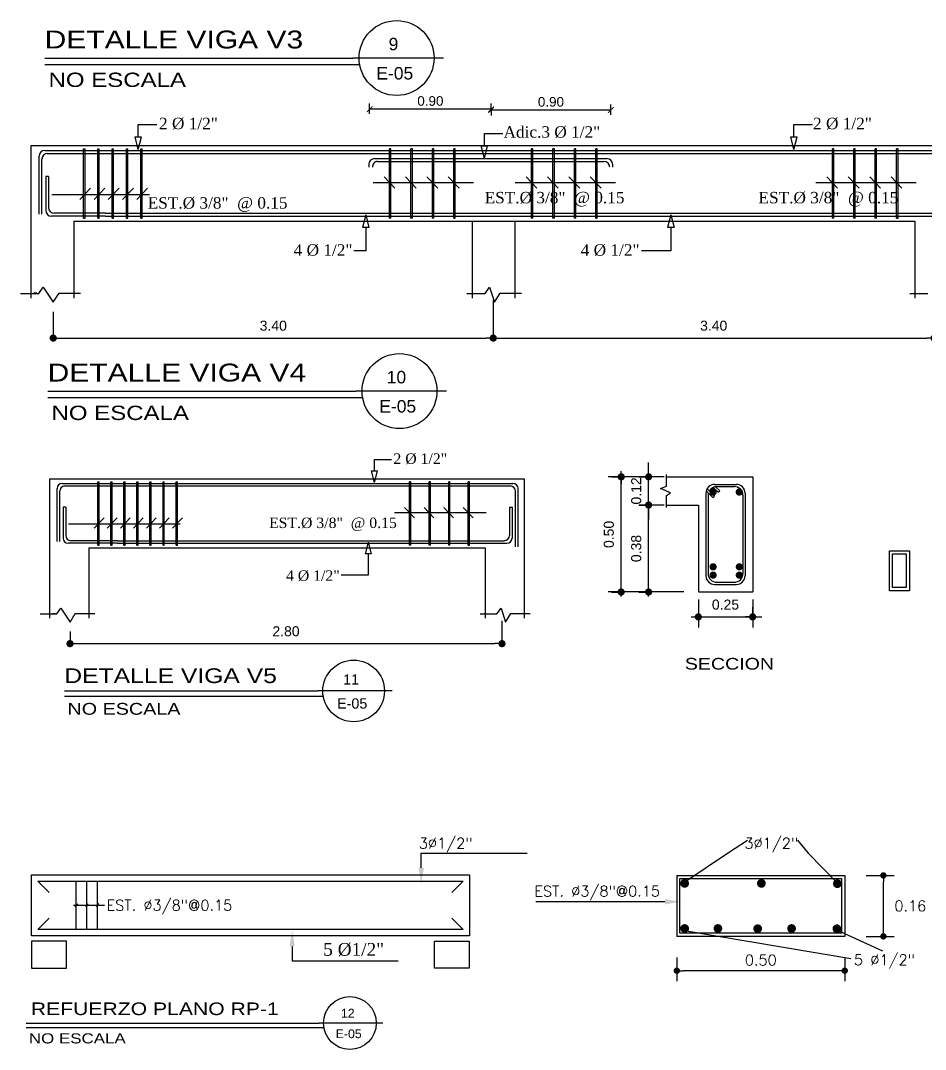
# Model space of a CAD drawing. Header units: feet. Extents: x 317 to 512, y -141 to 162.
# Drawn here: x 425.01 to 436.31, y -73.97 to -61.12 of the extents above; entities that cross this region are included whole.
import ezdxf
from ezdxf.enums import TextEntityAlignment as Align

# ---------------------------------------------------------------- set-up
doc = ezdxf.new("R2010")
doc.units = ezdxf.units.FT
doc.header["$MEASUREMENT"] = 0
for name, color, linetype in [('COLUMNAS', 9, 'Continuous'), ('D3', 7, 'Continuous'), ('dimensiones', 1, 'Continuous'), ('ESTRUCTURAL', 7, 'Continuous'), ('MURO', 7, 'Continuous'), ('MUROS', 7, 'Continuous'), ('MUROSS', 4, 'Continuous'), ('TEXTOS', 3, 'Continuous'), ('TEXXT', 2, 'Continuous'), ('VIGAPREF.', 7, 'Continuous')]:
    doc.layers.add(name, color=color, linetype=linetype)
doc.styles.add('DAMIAN', font='arial.ttf', dxfattribs={"height": 0.12})
doc.styles.add('ROMANS', font='romans.shx')
doc.styles.get("Standard").update_dxf_attribs({"font": 'arial.ttf'})
doc.styles.add('TNR', font='times.ttf')
doc.dimstyles.new('ENOC', dxfattribs={"dimtxt": 0.125, "dimasz": 0.09, "dimexe": 0.02, "dimexo": 0.12, "dimgap": 0.09, "dimtad": 1, "dimzin": 4, "dimdsep": 46, "dimtxsty": 'Standard', "dimblk": 'DOT', "dimcen": 0.108, "dimclrd": 7, "dimclre": 7, "dimclrt": 7, "dimadec": 0, "dimazin": 0, "dimtfac": 1, "dimtix": 1, "dimtofl": 0, "dimtmove": 0, "dimatfit": 1, "dimldrblk": 'DOT', "dimfxl": 1, "dimtolj": 1, "dimtzin": 0, "dimarcsym": 0})
doc.dimstyles.new('KEILY', dxfattribs={"dimtxt": 0.12, "dimasz": 0.07, "dimexe": 0.07, "dimexo": 0.25, "dimgap": 0.04, "dimtad": 1, "dimzin": 1, "dimdsep": 46, "dimtxsty": 'Standard', "dimblk": 'ARCHTICK', "dimcen": 2.5, "dimclrd": 256, "dimclre": 256, "dimclrt": 7, "dimazin": 0, "dimtfac": 1, "dimtix": 1, "dimtmove": 2, "dimatfit": 1, "dimfxl": 0.35, "dimfxlon": 1, "dimtolj": 1, "dimtzin": 1, "dimarcsym": 0})

# ---------------------------------------------------------------- blocks, each defined once
blk = doc.blocks.new('_DOT')
at = {"color": 0, "linetype": 'ByBlock'}
blk.add_line((-0.5, 0), (-1, 0), dxfattribs=at)
at = {"color": 0, "linetype": 'ByBlock', "const_width": 0.5}
blk.add_lwpolyline([(-0.25, 0, 1), (0.25, 0, 1)], format="xyb", close=True, dxfattribs=at)
blk = doc.blocks.new('*D63')
at = {"layer": 'DEFPOINTS', "color": 0, "linetype": 'Continuous', "transparency": 16777216}
for p in [(430.915, -64.494), (425.422, -64.642), (430.915, -65.088)]:
    blk.add_point(p, dxfattribs=at)
at = {"layer": 'MURO', "color": 7, "linetype": 'Continuous', "lineweight": -2, "transparency": 16777216}
for p, q in [((430.915, -64.614), (430.915, -65.108)), ((425.422, -64.762), (425.422, -65.108)), ((425.512, -65.088), (430.825, -65.088))]:
    blk.add_line(p, q, dxfattribs=at)
at = {"layer": 'MURO', "color": 7, "linetype": 'Continuous', "lineweight": -2, "transparency": 16777216, "xscale": 0.09, "yscale": 0.09, "zscale": 0.09, "rotation": 180}
blk.add_blockref('_DOT', (425.422, -65.088), dxfattribs=at)
at = {"layer": 'MURO', "color": 7, "linetype": 'Continuous', "lineweight": -2, "transparency": 16777216, "xscale": 0.09, "yscale": 0.09, "zscale": 0.09}
blk.add_blockref('_DOT', (430.915, -65.088), dxfattribs=at)
at = {"layer": 'MURO', "color": 7, "linetype": 'Continuous', "transparency": 16777216, "insert": (428.169, -64.934), "char_height": 0.125, "attachment_point": 5}
blk.add_mtext('\\A1;3.40', dxfattribs=at)
blk = doc.blocks.new('*D64')
at = {"layer": 'DEFPOINTS', "color": 0, "linetype": 'Continuous', "transparency": 16777216}
for p in [(436.418, -64.494), (430.915, -64.642), (436.418, -65.088)]:
    blk.add_point(p, dxfattribs=at)
at = {"layer": 'MURO', "color": 7, "linetype": 'Continuous', "lineweight": -2, "transparency": 16777216}
for p, q in [((436.418, -64.614), (436.418, -65.108)), ((430.915, -64.762), (430.915, -65.108)), ((431.005, -65.088), (436.328, -65.088))]:
    blk.add_line(p, q, dxfattribs=at)
at = {"layer": 'MURO', "color": 7, "linetype": 'Continuous', "lineweight": -2, "transparency": 16777216, "xscale": 0.09, "yscale": 0.09, "zscale": 0.09, "rotation": 180}
blk.add_blockref('_DOT', (430.915, -65.088), dxfattribs=at)
at = {"layer": 'MURO', "color": 7, "linetype": 'Continuous', "lineweight": -2, "transparency": 16777216, "xscale": 0.09, "yscale": 0.09, "zscale": 0.09}
blk.add_blockref('_DOT', (436.418, -65.088), dxfattribs=at)
at = {"layer": 'MURO', "color": 7, "linetype": 'Continuous', "transparency": 16777216, "insert": (433.667, -64.934), "char_height": 0.125, "attachment_point": 5}
blk.add_mtext('\\A1;3.40', dxfattribs=at)
blk = doc.blocks.new('_ArchTick')
at = {"color": 0, "linetype": 'ByBlock', "const_width": 0.15}
blk.add_lwpolyline([(-0.5, -0.5), (0.5, 0.5)], dxfattribs=at)
blk = doc.blocks.new('*D76')
at = {"layer": 'DEFPOINTS', "color": 0, "transparency": 16777216}
for p in [(429.372, -62.23), (430.888, -62.3), (429.372, -62.882)]:
    blk.add_point(p, dxfattribs=at)
at = {"layer": 'dimensiones', "lineweight": -2, "transparency": 16777216}
for p, q in [((429.372, -62.29), (429.372, -62.16)), ((430.888, -62.23), (430.888, -62.16)), ((430.888, -62.23), (429.372, -62.23))]:
    blk.add_line(p, q, dxfattribs=at)
at = {"layer": 'dimensiones', "lineweight": -2, "transparency": 16777216, "xscale": 0.07, "yscale": 0.07, "zscale": 0.07, "rotation": 180}
blk.add_blockref('_ArchTick', (429.372, -62.23), dxfattribs=at)
at = {"layer": 'dimensiones', "lineweight": -2, "transparency": 16777216, "xscale": 0.07, "yscale": 0.07, "zscale": 0.07}
blk.add_blockref('_ArchTick', (430.888, -62.23), dxfattribs=at)
at = {"layer": 'dimensiones', "color": 7, "transparency": 16777216, "insert": (430.13, -62.128), "char_height": 0.12, "attachment_point": 5}
blk.add_mtext('\\A1;0.90', dxfattribs=at)
blk = doc.blocks.new('*D77')
at = {"layer": 'DEFPOINTS', "color": 0, "transparency": 16777216}
for p in [(430.888, -62.23), (432.383, -62.24), (432.383, -62.868)]:
    blk.add_point(p, dxfattribs=at)
at = {"layer": 'dimensiones', "lineweight": -2, "transparency": 16777216}
for p, q in [((432.383, -62.3), (432.383, -62.17)), ((430.888, -62.24), (430.888, -62.31)), ((430.888, -62.24), (432.383, -62.24))]:
    blk.add_line(p, q, dxfattribs=at)
at = {"layer": 'dimensiones', "lineweight": -2, "transparency": 16777216, "xscale": 0.07, "yscale": 0.07, "zscale": 0.07, "rotation": 180}
blk.add_blockref('_ArchTick', (430.888, -62.24), dxfattribs=at)
at = {"layer": 'dimensiones', "lineweight": -2, "transparency": 16777216, "xscale": 0.07, "yscale": 0.07, "zscale": 0.07}
blk.add_blockref('_ArchTick', (432.383, -62.24), dxfattribs=at)
at = {"layer": 'dimensiones', "color": 7, "transparency": 16777216, "insert": (431.635, -62.139), "char_height": 0.12, "attachment_point": 5}
blk.add_mtext('\\A1;0.90', dxfattribs=at)
blk = doc.blocks.new('DOT')
at = {"color": 0, "linetype": 'ByBlock'}
blk.add_line((-0.5, 0), (-1, 0), dxfattribs=at)
at = {"color": 0, "linetype": 'ByBlock', "const_width": 0.5}
blk.add_lwpolyline([(-0.25, 0, 1), (0.25, 0, 1)], format="xyb", close=True, dxfattribs=at)
blk = doc.blocks.new('*D263')
at = {"layer": 'DEFPOINTS', "color": 0, "linetype": 'Continuous', "transparency": 16777216}
for p in [(432.854, -67.173), (432.854, -67.173), (432.854, -68.259)]:
    blk.add_point(p, dxfattribs=at)
at = {"layer": 'MURO', "color": 7, "linetype": 'Continuous', "lineweight": -2, "transparency": 16777216}
for p, q in [((432.734, -67.173), (432.834, -67.173)), ((432.854, -68.169), (432.854, -67.263)), ((432.734, -68.259), (432.834, -68.259))]:
    blk.add_line(p, q, dxfattribs=at)
at = {"layer": 'MURO', "color": 7, "linetype": 'Continuous', "lineweight": -2, "transparency": 16777216, "xscale": 0.09, "yscale": 0.09, "zscale": 0.09}
for p, rotation in [((432.854, -67.173), 90), ((432.854, -68.259), 270)]:
    blk.add_blockref('_DOT', p, dxfattribs=dict(at, rotation=rotation))
at = {"layer": 'MURO', "color": 7, "linetype": 'Continuous', "transparency": 16777216, "insert": (432.7, -67.716), "char_height": 0.125, "attachment_point": 5, "rotation": 90}
blk.add_mtext('\\A1;0.38', dxfattribs=at)
blk = doc.blocks.new('*D264')
at = {"layer": 'DEFPOINTS', "color": 0, "linetype": 'Continuous', "transparency": 16777216}
for p in [(432.512, -66.821), (432.512, -66.821), (432.512, -68.259)]:
    blk.add_point(p, dxfattribs=at)
at = {"layer": 'MURO', "color": 7, "linetype": 'Continuous', "lineweight": -2, "transparency": 16777216}
for p, q in [((432.392, -66.821), (432.492, -66.821)), ((432.512, -68.169), (432.512, -66.911)), ((432.392, -68.259), (432.492, -68.259))]:
    blk.add_line(p, q, dxfattribs=at)
at = {"layer": 'MURO', "color": 7, "linetype": 'Continuous', "lineweight": -2, "transparency": 16777216, "xscale": 0.09, "yscale": 0.09, "zscale": 0.09}
for p, rotation in [((432.512, -66.821), 90), ((432.512, -68.259), 270)]:
    blk.add_blockref('_DOT', p, dxfattribs=dict(at, rotation=rotation))
at = {"layer": 'MURO', "color": 7, "linetype": 'Continuous', "transparency": 16777216, "insert": (432.358, -67.54), "char_height": 0.125, "attachment_point": 5, "rotation": 90}
blk.add_mtext('\\A1;0.50', dxfattribs=at)
blk = doc.blocks.new('*D265')
at = {"layer": 'DEFPOINTS', "color": 0, "linetype": 'Continuous', "transparency": 16777216}
for p in [(433.475, -68.57), (434.153, -68.57), (434.153, -68.57)]:
    blk.add_point(p, dxfattribs=at)
at = {"layer": 'MURO', "color": 7, "linetype": 'Continuous', "lineweight": -2, "transparency": 16777216}
for p, q in [((433.475, -68.45), (433.475, -68.55)), ((434.153, -68.45), (434.153, -68.55)), ((433.565, -68.57), (434.063, -68.57))]:
    blk.add_line(p, q, dxfattribs=at)
at = {"layer": 'MURO', "color": 7, "linetype": 'Continuous', "lineweight": -2, "transparency": 16777216, "xscale": 0.09, "yscale": 0.09, "zscale": 0.09, "rotation": 180}
blk.add_blockref('_DOT', (433.475, -68.57), dxfattribs=at)
at = {"layer": 'MURO', "color": 7, "linetype": 'Continuous', "lineweight": -2, "transparency": 16777216, "xscale": 0.09, "yscale": 0.09, "zscale": 0.09}
blk.add_blockref('_DOT', (434.153, -68.57), dxfattribs=at)
at = {"layer": 'MURO', "color": 7, "linetype": 'Continuous', "transparency": 16777216, "insert": (433.814, -68.417), "char_height": 0.125, "attachment_point": 5}
blk.add_mtext('\\A1;0.25', dxfattribs=at)
blk = doc.blocks.new('*D266')
at = {"layer": 'DEFPOINTS', "color": 0, "linetype": 'Continuous', "transparency": 16777216}
for p in [(431.024, -68.5), (425.632, -68.634), (431.024, -68.904)]:
    blk.add_point(p, dxfattribs=at)
at = {"layer": 'MURO', "color": 7, "linetype": 'Continuous', "lineweight": -2, "transparency": 16777216}
for p, q in [((431.024, -68.62), (431.024, -68.924)), ((425.632, -68.754), (425.632, -68.924)), ((425.722, -68.904), (430.934, -68.904))]:
    blk.add_line(p, q, dxfattribs=at)
at = {"layer": 'MURO', "color": 7, "linetype": 'Continuous', "lineweight": -2, "transparency": 16777216, "xscale": 0.09, "yscale": 0.09, "zscale": 0.09, "rotation": 180}
blk.add_blockref('_DOT', (425.632, -68.904), dxfattribs=at)
at = {"layer": 'MURO', "color": 7, "linetype": 'Continuous', "lineweight": -2, "transparency": 16777216, "xscale": 0.09, "yscale": 0.09, "zscale": 0.09}
blk.add_blockref('_DOT', (431.024, -68.904), dxfattribs=at)
at = {"layer": 'MURO', "color": 7, "linetype": 'Continuous', "transparency": 16777216, "insert": (428.328, -68.75), "char_height": 0.125, "attachment_point": 5}
blk.add_mtext('\\A1;2.80', dxfattribs=at)
blk = doc.blocks.new('*D267')
at = {"layer": 'DEFPOINTS', "color": 0, "linetype": 'Continuous', "transparency": 16777216}
for p in [(432.854, -66.821), (432.854, -66.821), (432.854, -67.173)]:
    blk.add_point(p, dxfattribs=at)
at = {"layer": 'MURO', "color": 7, "linetype": 'Continuous', "lineweight": -2, "transparency": 16777216}
for p, q in [((432.854, -66.731), (432.854, -66.641)), ((432.734, -66.821), (432.834, -66.821)), ((432.734, -67.173), (432.834, -67.173)), ((432.854, -67.263), (432.854, -67.353))]:
    blk.add_line(p, q, dxfattribs=at)
at = {"layer": 'MURO', "color": 7, "linetype": 'Continuous', "lineweight": -2, "transparency": 16777216, "xscale": 0.09, "yscale": 0.09, "zscale": 0.09}
for p, rotation in [((432.854, -66.821), 270), ((432.854, -67.173), 90)]:
    blk.add_blockref('_DOT', p, dxfattribs=dict(at, rotation=rotation))
at = {"layer": 'MURO', "color": 7, "linetype": 'Continuous', "transparency": 16777216, "insert": (432.7, -66.997), "char_height": 0.125, "attachment_point": 5, "rotation": 90}
blk.add_mtext('\\A1;0.12', dxfattribs=at)

msp = doc.modelspace()

# ---------------------------------------------------------------- linework, layer by layer
for p, q in [((426.48448, -62.57393), (426.48448, -62.41968)), ((434.66894, -62.57393), (434.66894, -62.41968)), ((430.80366, -62.68855), (430.80366, -62.5343)), ((426.48448, -62.73226), (426.44406, -62.57393)), ((426.44406, -62.57393), (426.5249, -62.57393)), ((426.48448, -62.73226), (426.5249, -62.57393)), ((430.80366, -62.84688), (430.76325, -62.68855)), ((430.76325, -62.68855), (430.84408, -62.68855)), ((430.80366, -62.84688), (430.84408, -62.68855)), ((434.66894, -62.73226), (434.62852, -62.57393)), ((434.62852, -62.57393), (434.70936, -62.57393)), ((434.66894, -62.73226), (434.70936, -62.57393)), ((429.32269, -63.55082), (429.28227, -63.70915)), ((429.32269, -63.55082), (429.36311, -63.70915)), ((433.13156, -63.55082), (433.09114, -63.70915)), ((433.13156, -63.55082), (433.17197, -63.70915)), ((429.36311, -63.70915), (429.28227, -63.70915)), ((429.32269, -63.70915), (429.32269, -64.0004)), ((433.17197, -63.70915), (433.09114, -63.70915)), ((433.13156, -63.70915), (433.13156, -64.0004)), ((429.43276, -66.74523), (429.43276, -66.6043)), ((429.43276, -66.88988), (429.39584, -66.74523)), ((429.39584, -66.74523), (429.46969, -66.74523)), ((429.43276, -66.88988), (429.46969, -66.74523)), ((429.35335, -67.63776), (429.31643, -67.78241)), ((429.35335, -67.63776), (429.39028, -67.78241)), ((429.39028, -67.78241), (429.31643, -67.78241)), ((429.35335, -67.78241), (429.35335, -68.04851))]:
    msp.add_line(p, q)
at = {"color": 7, "linetype": 'ByBlock'}
for p, q in [((435.56812, -71.79804), (435.91761, -71.79804)), ((435.78501, -72.47989), (435.78501, -71.8776)), ((435.56812, -72.55945), (435.91761, -72.55945)), ((433.20608, -72.82465), (433.20608, -73.1206)), ((435.30292, -72.82465), (435.30292, -73.1206)), ((435.22336, -72.988), (433.28564, -72.988))]:
    msp.add_line(p, q, dxfattribs=at)
at = {"color": 0, "linetype": 'ByBlock', "const_width": 0.045}
for points in [[(433.65983, -67.03345, 1), (433.65983, -66.98845, 1)], [(433.98623, -67.03345, 1), (433.98623, -66.98845, 1)], [(433.65983, -67.96715, 1), (433.65983, -67.92215, 1)], [(433.98623, -67.96715, 1), (433.98623, -67.92215, 1)], [(433.65983, -68.07097, 1), (433.65983, -68.02597, 1)], [(433.98623, -68.07097, 1), (433.98623, -68.02597, 1)]]:
    msp.add_lwpolyline(points, format="xyb", close=True, dxfattribs=at)
for points in [[(436.1099, -68.24337), (435.8599, -68.24337), (435.8599, -67.74337), (436.1099, -67.74337)], [(436.0699, -68.20337), (435.8999, -68.20337), (435.8999, -67.78337), (436.0699, -67.78337)]]:
    msp.add_lwpolyline(points, close=True)
at = {"layer": 'COLUMNAS', "color": 7}
for p, q in [((430.01639, -71.70215), (430.01639, -71.52142)), ((430.01639, -71.52142), (430.33779, -71.52142)), ((430.33779, -71.52142), (431.3386, -71.52142)), ((433.20608, -71.79804), (433.20608, -72.55945)), ((435.30292, -71.79804), (435.30292, -72.55945)), ((433.05785, -72.12725), (431.4484, -72.12725)), ((435.30292, -72.55945), (433.20608, -72.55945)), ((428.40523, -72.68481), (428.40523, -72.86553)), ((428.40523, -72.86553), (428.72663, -72.86553)), ((428.72663, -72.86553), (429.72744, -72.86553))]:
    msp.add_line(p, q, dxfattribs=at)
at = {"layer": 'COLUMNAS', "color": 4}
for p, q in [((425.70806, -72.47326), (425.70806, -71.87097)), ((425.84066, -72.47326), (425.84066, -71.87097)), ((425.97326, -72.47326), (425.97326, -71.87097))]:
    msp.add_line(p, q, dxfattribs=at)
at = {"layer": 'COLUMNAS', "color": 2}
msp.add_line((425.67341, -72.17009), (426.06287, -72.17009), dxfattribs=at)
at = {"layer": 'COLUMNAS', "color": 5}
msp.add_lwpolyline([(433.24586, -71.83782), (435.26314, -71.83782), (435.26314, -72.51967), (433.24586, -72.51967)], close=True, dxfattribs=at)
at = {"layer": 'COLUMNAS', "color": 7}
for points in [[(425.15122, -72.61776), (425.15122, -72.95573), (425.58654, -72.95573), (425.58654, -72.61776)], [(430.61575, -72.61776), (430.61575, -72.95573), (430.18043, -72.95573), (430.18043, -72.61776)]]:
    msp.add_lwpolyline(points, close=True, dxfattribs=at)
for points in [[(430.04954, -71.70215), (429.98324, -71.70215), (430.01639, -71.90105)], [(433.05785, -72.1604), (433.05785, -72.0941), (433.25675, -72.12725)], [(428.43838, -72.68481), (428.37208, -72.68481), (428.40523, -72.48591)]]:
    msp.add_solid(points, dxfattribs=at)
at = {"layer": 'D3', "color": 1, "const_width": 0.05442}
for points in [[(433.27685, -71.89781, 1), (433.33127, -71.89781, 1)], [(434.23473, -71.89781, 1), (434.28915, -71.89781, 1)], [(435.18324, -71.90089, 1), (435.23766, -71.90089, 1)], [(433.27685, -72.46089, 1), (433.33127, -72.46089, 1)], [(433.69191, -72.46089, 1), (433.74633, -72.46089, 1)], [(434.1884, -72.46397, 1), (434.24282, -72.46397, 1)], [(434.61176, -72.46089, 1), (434.66618, -72.46089, 1)], [(435.17707, -72.46397, 1), (435.23149, -72.46397, 1)]]:
    msp.add_lwpolyline(points, format="xyb", close=True, dxfattribs=at)
at = {"layer": 'DEFPOINTS', "color": 0, "linetype": 'ByBlock'}
for p in [(435.30292, -71.79804), (435.78501, -71.79804), (433.20608, -72.55945), (433.62113, -72.55945), (434.54098, -72.55945), (435.30292, -72.55945), (435.30292, -72.55945), (433.20608, -72.988)]:
    msp.add_point(p, dxfattribs=at)
at = {"layer": 'ESTRUCTURAL'}
for p, q in [((433.85296, -71.51299), (434.08675, -71.35731)), ((434.71152, -71.35731), (434.84679, -71.52181)), ((433.30746, -71.87625), (433.85296, -71.51299)), ((434.84679, -71.52181), (435.20588, -71.89022)), ((433.20608, -71.79804), (435.30292, -71.79804)), ((435.37901, -72.83896), (433.2789, -72.4842)), ((435.19835, -72.47668), (435.77419, -72.73984))]:
    msp.add_line(p, q, dxfattribs=at)
at = {"layer": 'ESTRUCTURAL', "color": 4}
for p, q in [((425.69323, -72.18685), (425.72741, -72.15267)), ((425.82583, -72.18685), (425.86001, -72.15267)), ((425.95843, -72.18492), (425.99261, -72.15073))]:
    msp.add_line(p, q, dxfattribs=at)
at = {"layer": 'MURO', "color": 6, "linetype": 'Continuous'}
for p, q in [((425.14324, -62.68321), (425.14324, -64.58937)), ((425.14324, -62.68321), (436.71361, -62.68321)), ((425.67784, -63.62767), (425.67784, -64.58937)), ((425.67784, -63.62767), (429.5024, -63.62767)), ((429.5024, -63.62767), (436.17901, -63.62767)), ((430.65177, -63.62767), (430.65177, -64.58937)), ((430.65177, -63.62767), (430.65177, -64.58383)), ((431.18637, -63.62767), (431.18637, -64.58937)), ((431.18637, -63.62767), (431.18637, -64.58383)), ((436.17901, -63.62767), (436.17901, -64.58937)), ((436.17901, -63.62767), (436.17901, -64.58383)), ((425.37708, -66.84507), (425.37708, -68.58662)), ((425.37708, -66.84507), (431.30087, -66.84507)), ((431.30087, -66.84507), (431.30087, -68.58662)), ((433.07479, -66.82069), (434.15344, -66.82069)), ((434.15344, -66.82069), (434.15344, -68.25886)), ((433.07479, -67.17345), (433.47506, -67.17345)), ((433.47506, -67.17345), (433.47506, -68.25886)), ((425.86551, -67.70797), (425.86551, -68.58662)), ((425.86551, -67.70797), (428.91296, -67.70797)), ((428.91296, -67.70797), (430.81243, -67.70797)), ((430.81243, -67.70797), (430.81243, -68.58662)), ((430.81243, -67.70797), (430.81243, -68.58156)), ((431.30087, -67.70797), (431.30087, -68.58156)), ((433.47506, -68.25886), (434.15344, -68.25886))]:
    msp.add_line(p, q, dxfattribs=at)
at = {"layer": 'MURO', "color": 7, "linetype": 'Continuous'}
for p, q in [((425.24535, -63.54273), (425.24535, -62.81686)), ((425.31663, -62.74558), (429.4997, -62.74558)), ((425.35227, -62.78122), (429.4523, -62.78122)), ((425.80151, -63.59091), (425.80151, -62.72433)), ((425.80151, -62.72433), (425.81933, -62.72433)), ((425.81933, -63.59091), (425.81933, -62.72433)), ((425.97971, -63.59091), (425.97971, -62.72433)), ((425.97971, -62.72433), (425.99753, -62.72433)), ((425.99753, -63.59091), (425.99753, -62.72433)), ((426.07297, -62.74558), (436.55927, -62.74558)), ((426.07297, -62.78122), (436.52363, -62.78122)), ((426.15791, -63.59091), (426.15791, -62.72433)), ((426.15791, -62.72433), (426.17573, -62.72433)), ((426.17573, -63.59091), (426.17573, -62.72433)), ((426.33611, -63.59091), (426.33611, -62.72433)), ((426.33611, -62.72433), (426.35393, -62.72433)), ((426.35393, -63.59091), (426.35393, -62.72433)), ((426.51431, -63.59091), (426.51431, -62.72433)), ((426.51431, -62.72433), (426.53213, -62.72433)), ((426.53213, -63.59091), (426.53213, -62.72433)), ((429.62048, -63.59091), (429.62048, -62.72433)), ((429.6383, -62.72433), (429.62048, -62.72433)), ((429.6383, -63.59091), (429.6383, -62.72433)), ((429.88778, -63.59091), (429.88778, -62.72433)), ((429.9056, -62.72433), (429.88778, -62.72433)), ((429.9056, -63.59091), (429.9056, -62.72433)), ((430.15508, -63.59091), (430.15508, -62.72433)), ((430.1729, -62.72433), (430.15508, -62.72433)), ((430.1729, -63.59091), (430.1729, -62.72433)), ((430.42238, -63.59091), (430.42238, -62.72433)), ((430.4402, -62.72433), (430.42238, -62.72433)), ((430.4402, -63.59091), (430.4402, -62.72433)), ((431.39321, -63.59091), (431.39321, -62.72433)), ((431.41103, -62.72433), (431.39321, -62.72433)), ((431.41103, -63.59091), (431.41103, -62.72433)), ((431.66051, -63.59091), (431.66051, -62.72433)), ((431.67833, -62.72433), (431.66051, -62.72433)), ((431.67833, -63.59091), (431.67833, -62.72433)), ((431.92781, -63.59091), (431.92781, -62.72433)), ((431.94563, -62.72433), (431.92781, -62.72433)), ((431.94563, -63.59091), (431.94563, -62.72433)), ((432.19511, -63.59091), (432.19511, -62.72433)), ((432.21293, -62.72433), (432.19511, -62.72433)), ((432.21293, -63.59091), (432.21293, -62.72433)), ((435.14772, -63.59091), (435.14772, -62.72433)), ((435.16554, -62.72433), (435.14772, -62.72433)), ((435.16554, -63.59091), (435.16554, -62.72433)), ((435.41502, -63.59091), (435.41502, -62.72433)), ((435.43284, -62.72433), (435.41502, -62.72433)), ((435.43284, -63.59091), (435.43284, -62.72433)), ((435.68232, -63.59091), (435.68232, -62.72433)), ((435.70014, -62.72433), (435.68232, -62.72433)), ((435.70014, -63.59091), (435.70014, -62.72433)), ((435.94962, -63.59091), (435.94962, -62.72433)), ((435.96744, -62.72433), (435.94962, -62.72433)), ((435.96744, -63.59091), (435.96744, -62.72433)), ((425.28099, -63.54273), (425.28099, -62.8525)), ((429.36211, -62.91816), (429.36211, -62.95547)), ((429.43339, -62.84688), (432.33252, -62.84688)), ((429.46903, -62.88252), (432.29688, -62.88252)), ((432.4038, -62.91816), (432.4038, -62.95547)), ((425.3636, -63.07134), (425.32796, -63.07134)), ((425.32796, -63.07134), (425.32796, -63.49402)), ((425.3636, -63.07134), (425.3636, -63.45838)), ((429.68657, -63.21778), (429.55193, -63.07658)), ((429.95387, -63.21778), (429.81923, -63.07658)), ((430.22117, -63.21778), (430.08653, -63.07658)), ((430.48847, -63.21778), (430.35383, -63.07658)), ((431.4593, -63.21778), (431.32466, -63.07658)), ((431.7266, -63.21778), (431.59196, -63.07658)), ((431.9939, -63.21778), (431.85926, -63.07658)), ((432.2612, -63.21778), (432.12656, -63.07658)), ((435.21381, -63.21778), (435.07916, -63.07658)), ((435.48111, -63.21778), (435.34646, -63.07658)), ((435.74841, -63.21778), (435.61376, -63.07658)), ((436.01571, -63.21778), (435.88106, -63.07658)), ((430.66847, -63.14847), (429.41436, -63.14847)), ((432.4412, -63.14847), (431.18709, -63.14847)), ((436.19571, -63.14847), (434.9416, -63.14847)), ((425.40338, -63.29731), (426.62233, -63.29731)), ((425.75324, -63.35865), (425.88788, -63.21745)), ((425.93144, -63.35865), (426.06608, -63.21745)), ((426.10964, -63.35865), (426.24428, -63.21745)), ((426.28784, -63.35865), (426.42248, -63.21745)), ((426.46604, -63.35865), (426.60068, -63.21745)), ((426.07297, -63.5653), (425.39924, -63.5653)), ((426.07297, -63.52966), (425.43488, -63.52966)), ((425.80151, -63.59091), (425.81933, -63.59091)), ((425.97971, -63.59091), (425.99753, -63.59091)), ((426.07297, -63.52966), (436.44102, -63.52966)), ((426.07297, -63.5653), (436.47666, -63.5653)), ((426.15791, -63.59091), (426.17573, -63.59091)), ((426.33611, -63.59091), (426.35393, -63.59091)), ((426.51431, -63.59091), (426.53213, -63.59091)), ((429.6383, -63.59091), (429.62048, -63.59091)), ((429.9056, -63.59091), (429.88778, -63.59091)), ((430.1729, -63.59091), (430.15508, -63.59091)), ((430.4402, -63.59091), (430.42238, -63.59091)), ((430.42238, -63.59091), (430.42618, -63.59091)), ((430.42763, -63.59091), (430.4402, -63.59091)), ((431.41103, -63.59091), (431.39321, -63.59091)), ((431.67833, -63.59091), (431.66051, -63.59091)), ((431.94563, -63.59091), (431.92781, -63.59091)), ((432.21293, -63.59091), (432.19511, -63.59091)), ((432.19511, -63.59091), (432.19891, -63.59091)), ((432.20036, -63.59091), (432.21293, -63.59091)), ((435.16554, -63.59091), (435.14772, -63.59091)), ((435.43284, -63.59091), (435.41502, -63.59091)), ((435.70014, -63.59091), (435.68232, -63.59091)), ((435.96744, -63.59091), (435.94962, -63.59091)), ((435.94962, -63.59091), (435.95342, -63.59091)), ((435.95487, -63.59091), (435.96744, -63.59091)), ((425.24208, -64.53092), (425.29754, -64.45337)), ((425.29754, -64.45337), (425.42233, -64.64171)), ((430.81439, -64.53092), (430.86985, -64.45337)), ((430.86985, -64.45337), (430.93086, -64.64171)), ((425.01469, -64.53092), (425.24208, -64.53092)), ((425.2172, -64.52933), (425.18156, -64.52933)), ((425.42233, -64.64171), (425.49443, -64.52538)), ((425.49443, -64.52538), (425.76064, -64.52538)), ((430.587, -64.53092), (430.81439, -64.53092)), ((430.93086, -64.64171), (431.00296, -64.52538)), ((431.00296, -64.52538), (431.26917, -64.52538)), ((436.11424, -64.53092), (436.34163, -64.53092)), ((432.51185, -68.31638), (432.51185, -66.7508)), ((432.85364, -68.31638), (432.85364, -66.7508)), ((433.07744, -66.93738), (433.07744, -66.79023)), ((425.53549, -66.90206), (428.91049, -66.90206)), ((425.56806, -66.93462), (428.86719, -66.93462)), ((425.9785, -67.67438), (425.9785, -66.88264)), ((425.9785, -66.88264), (425.99478, -66.88264)), ((425.99478, -67.67438), (425.99478, -66.88264)), ((426.14131, -67.67438), (426.14131, -66.88264)), ((426.14131, -66.88264), (426.15759, -66.88264)), ((426.15759, -67.67438), (426.15759, -66.88264)), ((426.22652, -66.90206), (431.15985, -66.90206)), ((426.22652, -66.93462), (431.12729, -66.93462)), ((426.30412, -67.67438), (426.30412, -66.88264)), ((426.30412, -66.88264), (426.32041, -66.88264)), ((426.32041, -67.67438), (426.32041, -66.88264)), ((426.46694, -67.67438), (426.46694, -66.88264)), ((426.46694, -66.88264), (426.48322, -66.88264)), ((426.48322, -67.67438), (426.48322, -66.88264)), ((426.62975, -67.67438), (426.62975, -66.88264)), ((426.62975, -66.88264), (426.64603, -66.88264)), ((426.64603, -67.67438), (426.64603, -66.88264)), ((426.79256, -67.67438), (426.79256, -66.88264)), ((426.79256, -66.88264), (426.80884, -66.88264)), ((426.80884, -67.67438), (426.80884, -66.88264)), ((426.95537, -67.67438), (426.95537, -66.88264)), ((426.95537, -66.88264), (426.97165, -66.88264)), ((426.97165, -67.67438), (426.97165, -66.88264)), ((429.8702, -67.67438), (429.8702, -66.88264)), ((429.88648, -66.88264), (429.8702, -66.88264)), ((429.88648, -67.67438), (429.88648, -66.88264)), ((430.11441, -67.67438), (430.11441, -66.88264)), ((430.13069, -66.88264), (430.11441, -66.88264)), ((430.13069, -67.67438), (430.13069, -66.88264)), ((430.35863, -67.67438), (430.35863, -66.88264)), ((430.37491, -66.88264), (430.35863, -66.88264)), ((430.37491, -67.67438), (430.37491, -66.88264)), ((430.60285, -67.67438), (430.60285, -66.88264)), ((430.61913, -66.88264), (430.60285, -66.88264)), ((430.61913, -67.67438), (430.61913, -66.88264)), ((433.04868, -66.82069), (432.34729, -66.82069)), ((433.67857, -66.91567), (433.94992, -66.91567)), ((425.47037, -67.62776), (425.47037, -66.96718)), ((425.50293, -67.62776), (425.50293, -66.99974)), ((431.19242, -67.69627), (431.19242, -66.99974)), ((431.19242, -67.4399), (431.19242, -66.99974)), ((431.22498, -67.69627), (431.22498, -66.96718)), ((431.22498, -67.4399), (431.22498, -66.96718)), ((433.00377, -66.96681), (433.07744, -66.93738)), ((433.12818, -67.0224), (433.00377, -66.96681)), ((433.0758, -67.0551), (433.12818, -67.0224)), ((433.0758, -67.20551), (433.0758, -67.0551)), ((433.57003, -67.02421), (433.57003, -68.05535)), ((433.57381, -66.99579), (433.65755, -67.07953)), ((433.58522, -66.96883), (433.67674, -67.06034)), ((433.59717, -67.05134), (433.59717, -68.02821)), ((433.65755, -67.07953), (433.67674, -67.06034)), ((433.66134, -66.95228), (433.72307, -67.01401)), ((433.69121, -66.94377), (433.74225, -66.99482)), ((433.70571, -66.9428), (433.92279, -66.9428)), ((433.72307, -67.01401), (433.74225, -66.99482)), ((434.03133, -67.05134), (434.03133, -68.02821)), ((434.05846, -67.02421), (434.05846, -68.05535)), ((433.04868, -67.17345), (432.73807, -67.17345)), ((425.57841, -67.19968), (425.54585, -67.19968)), ((425.54585, -67.19968), (425.54585, -67.58586)), ((425.57841, -67.19968), (425.57841, -67.5533)), ((430.82769, -67.27015), (429.68188, -67.27015)), ((429.93058, -67.33348), (429.80756, -67.20447)), ((430.1748, -67.33348), (430.05178, -67.20447)), ((430.41901, -67.33348), (430.296, -67.20447)), ((430.66323, -67.33348), (430.54021, -67.20447)), ((431.11694, -67.19968), (431.1495, -67.19968)), ((431.11694, -67.19968), (431.11694, -67.5533)), ((431.1495, -67.19968), (431.1495, -67.58586)), ((425.61475, -67.40614), (427.00603, -67.40614)), ((425.9344, -67.46218), (426.05742, -67.33317)), ((426.09721, -67.46218), (426.22023, -67.33317)), ((426.26002, -67.46218), (426.38304, -67.33317)), ((426.42284, -67.46218), (426.54585, -67.33317)), ((426.58565, -67.46218), (426.70866, -67.33317)), ((426.74846, -67.46218), (426.87147, -67.33317)), ((426.91127, -67.46218), (427.03429, -67.33317)), ((426.22652, -67.65099), (425.61097, -67.65099)), ((426.22652, -67.61843), (425.64353, -67.61843)), ((425.9785, -67.67438), (425.99478, -67.67438)), ((426.14131, -67.67438), (426.15759, -67.67438)), ((426.22652, -67.61843), (431.05181, -67.61843)), ((426.22652, -67.65099), (431.08438, -67.65099)), ((426.30412, -67.67438), (426.32041, -67.67438)), ((426.46694, -67.67438), (426.48322, -67.67438)), ((426.62975, -67.67438), (426.64603, -67.67438)), ((426.79256, -67.67438), (426.80884, -67.67438)), ((426.95537, -67.67438), (426.97165, -67.67438)), ((429.88648, -67.67438), (429.8702, -67.67438)), ((430.13069, -67.67438), (430.11441, -67.67438)), ((430.37491, -67.67438), (430.35863, -67.67438)), ((430.61913, -67.67438), (430.60285, -67.67438)), ((430.60285, -67.67438), (430.60632, -67.67438)), ((430.60765, -67.67438), (430.61913, -67.67438)), ((433.67857, -68.16389), (433.94992, -68.16389)), ((433.70571, -68.13675), (433.92279, -68.13675)), ((433.29427, -68.25886), (432.34729, -68.25886)), ((425.46738, -68.53323), (425.51805, -68.46237)), ((425.51805, -68.46237), (425.63206, -68.63445)), ((430.96101, -68.53323), (431.01168, -68.46237)), ((431.01168, -68.46237), (431.06742, -68.63445)), ((433.47506, -68.35246), (433.47506, -68.70141)), ((434.15344, -68.35246), (434.15344, -68.70141)), ((425.25962, -68.53323), (425.46738, -68.53323)), ((425.44465, -68.53177), (425.41209, -68.53177)), ((425.63206, -68.63445), (425.69794, -68.52817)), ((425.69794, -68.52817), (425.94116, -68.52817)), ((430.75326, -68.53323), (430.96101, -68.53323)), ((431.06742, -68.63445), (431.13329, -68.52817)), ((431.13329, -68.52817), (431.37651, -68.52817)), ((433.38538, -68.57038), (434.26625, -68.57038))]:
    msp.add_line(p, q, dxfattribs=at)
for centre, radius, start, end in [((425.31663, -62.81686), 0.07128, 90, 180), ((425.35227, -62.8525), 0.07128, 90, 180), ((429.43339, -62.91816), 0.07128, 90, 180), ((429.47098, -62.94648), 0.064, 91.749389, 186.561526), ((432.29688, -62.9538), 0.07128, 0, 90), ((432.33252, -62.91816), 0.07128, 360, 90), ((425.43488, -63.45838), 0.07128, 180, 270), ((425.39924, -63.49402), 0.07128, 180, 270), ((425.53549, -66.96718), 0.06512, 90, 180), ((425.56806, -66.99974), 0.06512, 90, 180), ((431.12729, -66.99974), 0.06512, 0, 90), ((431.15985, -66.96718), 0.06512, 0, 90), ((433.67857, -67.02421), 0.10854, 90, 180), ((433.94992, -67.02421), 0.10854, 0, 90), ((433.70571, -67.05134), 0.10854, 164.824329, 180), ((433.70571, -67.05134), 0.10854, 90, 149.320304), ((433.92279, -67.05134), 0.10854, 0, 90), ((425.64353, -67.5533), 0.06512, 180, 270), ((431.05181, -67.5533), 0.06512, 270, 0), ((425.61097, -67.58586), 0.06512, 180, 270), ((431.08438, -67.58586), 0.06512, 270, 0), ((433.67857, -68.05535), 0.10854, 180, 270), ((433.70571, -68.02821), 0.10854, 180, 270), ((433.92279, -68.02821), 0.10854, 270, 0), ((433.94992, -68.05535), 0.10854, 270, 0)]:
    msp.add_arc(centre, radius, start, end, dxfattribs=at)
at = {"layer": 'MUROS', "color": 7, "linetype": 'Continuous'}
for p, q in [((425.22947, -71.87097), (430.5375, -71.87097)), ((425.22947, -71.87097), (425.37011, -72.01161)), ((430.5375, -71.87097), (430.39686, -72.01161)), ((425.22947, -72.47326), (425.37011, -72.33261)), ((430.5375, -72.47326), (430.39686, -72.33261)), ((430.5375, -72.47326), (425.22947, -72.47326))]:
    msp.add_line(p, q, dxfattribs=at)
at = {"layer": 'MUROS', "color": 6, "linetype": 'Continuous'}
msp.add_lwpolyline([(425.14991, -72.55282), (425.14991, -71.79141), (430.61706, -71.79141), (430.61706, -72.55282)], close=True, dxfattribs=at)
at = {"layer": 'MUROSS', "color": 7, "linetype": 'Continuous'}
for p, q in [((426.48448, -62.41968), (426.71531, -62.41968)), ((434.66894, -62.41968), (434.89976, -62.41968)), ((430.80366, -62.5343), (431.03449, -62.5343)), ((429.32269, -64.0004), (429.1758, -64.0004)), ((433.13156, -64.0004), (432.76357, -64.0004)), ((429.43276, -66.6043), (429.64366, -66.6043)), ((429.35335, -68.04851), (429.01714, -68.04851))]:
    msp.add_line(p, q, dxfattribs=at)
at = {"layer": 'TEXXT', "color": 4}
for p, q in [((425.31694, -61.5912), (429.16287, -61.5912)), ((430.29296, -61.5912), (429.16287, -61.5912)), ((425.354, -65.75023), (429.19994, -65.75023)), ((430.33003, -65.75023), (429.19994, -65.75023)), ((425.56175, -69.49444), (428.72418, -69.49444)), ((429.65344, -69.49444), (428.72418, -69.49444)), ((425.08536, -73.64142), (428.74196, -73.64142)), ((429.53804, -73.64142), (428.74196, -73.64142))]:
    msp.add_line(p, q, dxfattribs=at)
at = {"layer": 'TEXXT', "color": 3}
for p, q in [((425.31694, -61.67154), (429.25399, -61.67154)), ((425.354, -65.83057), (429.29105, -65.83057)), ((425.56175, -69.56051), (428.79911, -69.56051)), ((425.08536, -73.69802), (428.80615, -73.69802))]:
    msp.add_line(p, q, dxfattribs=at)
at = {"layer": 'TEXXT', "color": 4}
for centre, radius in [((429.70781, -61.5912), 0.46776), ((429.74487, -65.75023), 0.46776), ((429.17227, -69.49444), 0.38463), ((429.12583, -73.64142), 0.32951)]:
    msp.add_circle(centre, radius, dxfattribs=at)

# ---------------------------------------------------------------- block references
at = {"color": 7, "linetype": 'ByBlock'}
for p, xscale, yscale, zscale, rotation in [((435.78501, -71.79804), 0.079560000000003, 0.079560000000003, 0.079560000000003, 90), ((435.78501, -72.55945), 0.079560000000003, 0.079560000000003, 0.079560000000003, 270), ((433.20608, -72.988), 0.07955999999989216, 0.07955999999989216, 0.07955999999989216, 180)]:
    msp.add_blockref('DOT', p, dxfattribs=dict(at, xscale=xscale, yscale=yscale, zscale=zscale, rotation=rotation))
at = {"color": 7, "linetype": 'ByBlock', "xscale": 0.07955999999989216, "yscale": 0.07955999999989216, "zscale": 0.07955999999989216}
msp.add_blockref('DOT', (435.30292, -72.988), dxfattribs=at)

# ---------------------------------------------------------------- texts
at = {"layer": 'COLUMNAS', "color": 2, "style": 'ROMANS'}
for s, p in [('3%%C1/2"', (429.98532, -71.39685)), ('3%%C1/2"', (434.0505, -71.39685)), ('EST. %%C3/8"@0.15', (431.42811, -71.99465)), ('EST. %%C3/8"@0.15', (426.08813, -72.17124)), ('5 %%C1/2"', (435.41731, -72.85173))]:
    msp.add_text(s, height=0.1326, dxfattribs=at).set_placement(p, align=Align.MIDDLE_LEFT)
at = {"layer": 'COLUMNAS', "color": 2, "char_height": 0.1326, "attachment_point": 5, "style": 'ROMANS'}
for s, insert in [('\\A1;0.16', (436.12088, -72.17875)), ('\\A1;0.50', (434.2545, -72.8554))]:
    msp.add_mtext(s, dxfattribs=dict(at, insert=insert))
at = {"layer": 'TEXTOS', "color": 7, "style": 'DAMIAN', "width": 1.2}
for s, height, p in [('DETALLE VIGA V3', 0.2235341, (425.31491, -61.47157)), (' NO ESCALA', 0.178827, (425.2803, -61.95241)), ('DETALLE VIGA V4', 0.2235341, (425.35197, -65.6306)), (' NO ESCALA', 0.178827, (425.31737, -66.11144)), ('SECCION   ', 0.145879, (433.30603, -69.22813)), ('DETALLE VIGA V5', 0.1838078, (425.56008, -69.39607)), (' NO ESCALA', 0.147046, (425.53162, -69.79146)), ('REFUERZO PLANO RP-1', 0.1574658, (425.14248, -73.5423)), (' NO ESCALA', 0.125973, (425.05955, -73.89587))]:
    msp.add_text(s, height=height, dxfattribs=at).set_placement(p)
at = {"layer": 'TEXXT', "style": 'DAMIAN'}
for s, height, p in [('9', 0.15568, (429.66964, -61.4947)), ('E-05', 0.155676, (429.68575, -61.85931)), ('10', 0.155676, (429.70671, -65.65373)), ('E-05', 0.155676, (429.72281, -66.01834)), ('11', 0.128009, (429.14089, -69.41509)), ('E-05', 0.128009, (429.15413, -69.7149)), ('12', 0.109664, (429.09895, -73.57344)), ('E-05', 0.109664, (429.11029, -73.83029))]:
    msp.add_text(s, height=height, dxfattribs=at).set_placement(p, align=Align.CENTER)
at = {"layer": 'VIGAPREF.', "style": 'TNR'}
for s, height, p in [('2 Ø 1/2" ', 0.14256, (427.13686, -62.47961)), ('Adic.3 Ø 1/2" ', 0.14256, (431.67344, -62.58564)), ('2 Ø 1/2" ', 0.14256, (435.30078, -62.47961)), (' EST.Ø 3/8"  @ 0.15', 0.14256, (427.44726, -63.47138)), (' EST.Ø 3/8"  @ 0.15', 0.14256, (431.65311, -63.40526)), (' EST.Ø 3/8"  @ 0.15', 0.14256, (435.0718, -63.40526)), ('4 Ø 1/2" ', 0.14256, (428.81708, -64.05933)), ('4 Ø 1/2" ', 0.14256, (432.40055, -64.05933)), ('2 Ø 1/2" ', 0.130249, (430.0288, -66.65906)), (' EST.Ø 3/8"  @ 0.15', 0.1302493, (428.88929, -67.46029)), ('4 Ø 1/2" ', 0.130249, (428.68795, -68.11908))]:
    msp.add_text(s, height=height, dxfattribs=at).set_placement(p, align=Align.CENTER)
msp.add_text('5 %%C1/2" ', height=0.15912, dxfattribs=at).set_placement((428.79293, -72.72102), align=Align.MIDDLE_LEFT)

# ---------------------------------------------------------------- dimensions: what is measured, and where the dimension line sits
at = {"layer": 'dimensiones'}
for base, p1, p2, picture, middle in [((429.37179, -62.22977), (430.88783, -62.29992), (429.37179, -62.88229), '*D76', (430.12981, -62.1285)), ((432.38293, -62.24049), (430.88783, -62.22977), (432.38293, -62.86775), '*D77', (431.63538, -62.13922))]:
    dim = msp.add_linear_dim(base=base, p1=p1, p2=p2, text='0.90', dimstyle='KEILY', override={"dimfxl": 0.06}, dxfattribs=at)
    dim.commit()
    dim.dimension.update_dxf_attribs({"geometry": picture, "text_midpoint": middle})
at = {"layer": 'MURO', "color": 7, "linetype": 'Continuous'}
for base, p1, p2, text, picture, middle in [((430.91539, -65.08754), (425.42233, -64.64171), (430.91539, -64.49447), '3.40', '*D63', (428.16886, -64.93367)), ((436.41779, -65.08754), (430.91539, -64.64171), (436.41779, -64.49447), '3.40', '*D64', (433.66659, -64.93367)), ((434.15344, -68.57038), (433.47506, -68.57038), (434.15344, -68.57038), '0.25', '*D265', (433.81425, -68.41656)), ((431.02384, -68.90353), (425.63206, -68.63445), (431.02384, -68.49992), '2.80', '*D266', (428.32795, -68.74971))]:
    dim = msp.add_linear_dim(base=base, p1=p1, p2=p2, text=text, dimstyle='ENOC', dxfattribs=at)
    dim.commit()
    dim.dimension.update_dxf_attribs({"geometry": picture, "text_midpoint": middle})
dim = msp.add_linear_dim(base=(432.85364, -66.82069), p1=(432.85364, -67.17345), p2=(432.85364, -66.82069), angle=90, text='0.12', dimstyle='ENOC', override={"dimtmove": 1, "dimatfit": 3}, dxfattribs=at)
dim.commit()
dim.dimension.update_dxf_attribs({"geometry": '*D267', "text_midpoint": (432.69982, -66.99707)})
for base, p1, p2, text, picture, middle in [((432.51185, -66.82069), (432.51185, -68.25886), (432.51185, -66.82069), '0.50', '*D264', (432.35803, -67.53978)), ((432.85364, -67.17345), (432.85364, -68.25886), (432.85364, -67.17345), '0.38', '*D263', (432.69978, -67.71616))]:
    dim = msp.add_linear_dim(base=base, p1=p1, p2=p2, angle=90, text=text, dimstyle='ENOC', dxfattribs=at)
    dim.commit()
    dim.dimension.update_dxf_attribs({"geometry": picture, "text_midpoint": middle})

doc.saveas('drawing.dxf')
